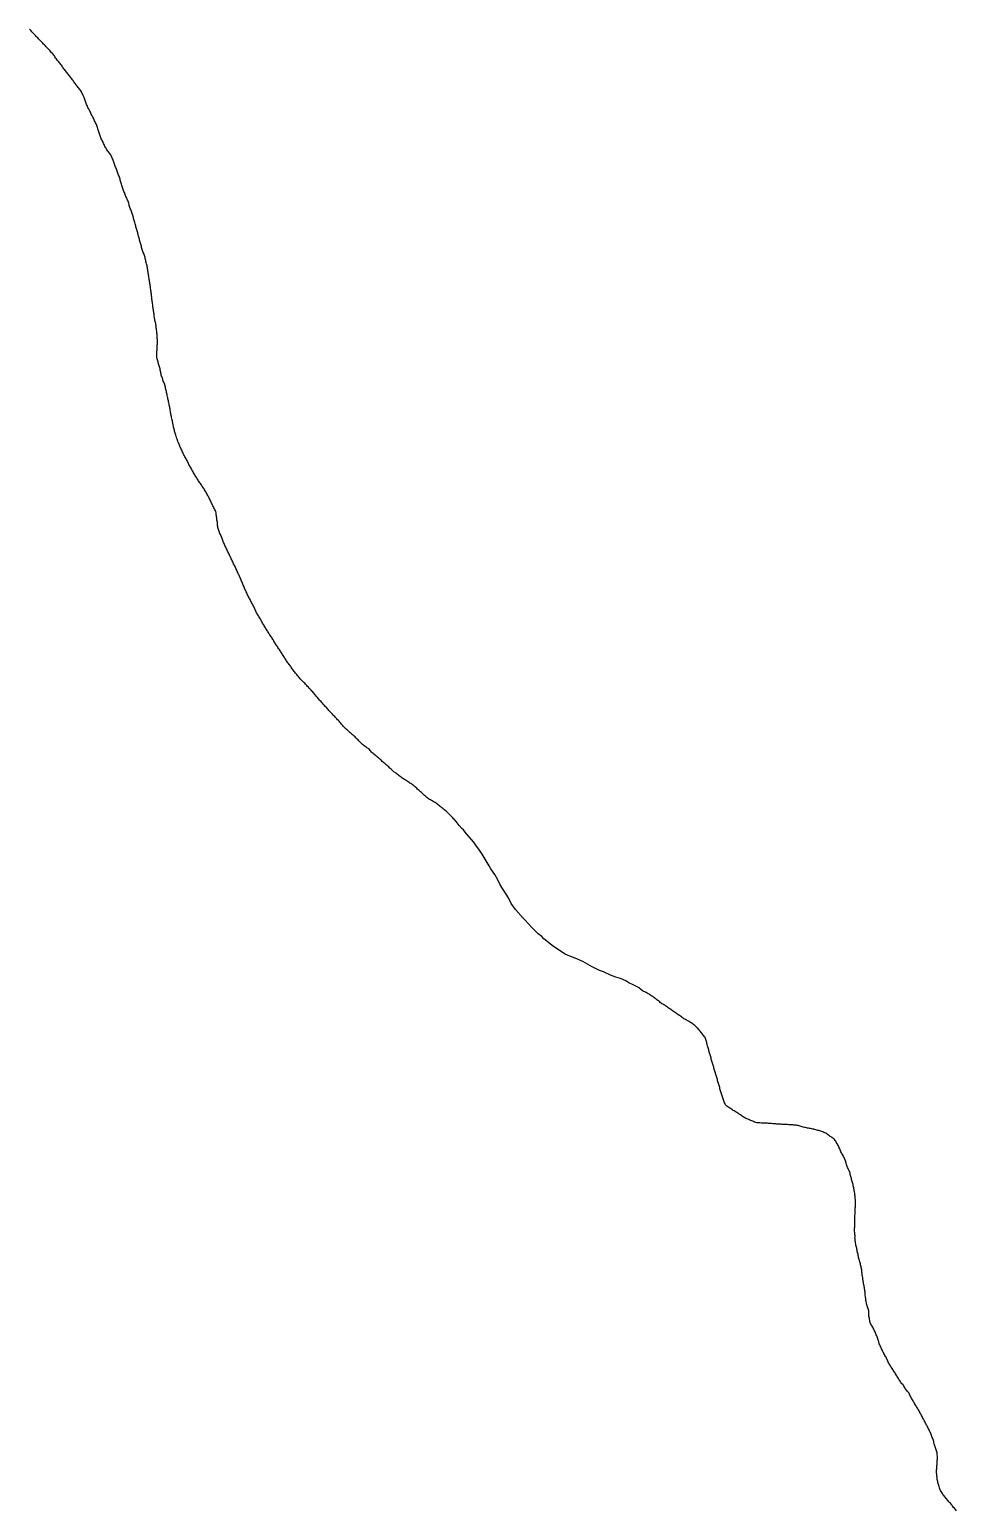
# Model space of a CAD drawing. Header units: inches. Extents: x 141448 to 685535, y 3466439 to 4099221.
# Drawn here: x 171268 to 183669, y 3841745 to 3861551 of the extents above; entities that cross this region are included whole.
import ezdxf

# ---------------------------------------------------------------- set-up
doc = ezdxf.new("R2010")
doc.units = ezdxf.units.IN
doc.header["$MEASUREMENT"] = 0
doc.layers.add('az_county', color=7, linetype='Continuous')

msp = doc.modelspace()

# ---------------------------------------------------------------- linework, layer by layer
at = {"layer": 'az_county'}
msp.add_lwpolyline([(183668.65625, 3841740), (183659.46875, 3841750.75), (183650.265625, 3841761.75), (183641.0625, 3841772.75), (183631.859375, 3841783.75), (183622.765625, 3841794.75), (183613.859375, 3841805.75), (183605.46875, 3841817.25), (183596.96875, 3841828.75), (183587.96875, 3841839.75), (183578.359375, 3841850.25), (183569.265625, 3841861.25), (183560.65625, 3841872.75), (183551.765625, 3841883.75), (183541.46875, 3841893.75), (183532.15625, 3841904.5), (183523.65625, 3841916), (183515.0625, 3841927.25), (183506.15625, 3841938.5), (183497.265625, 3841949.75), (183488.859375, 3841961.25), (183480.65625, 3841972.75), (183472.5625, 3841984.75), (183464.859375, 3841996.75), (183457.5625, 3842008.75), (183451.0625, 3842021.5), (183445.859375, 3842034.75), (183441.46875, 3842048.5), (183437.0625, 3842062.25), (183432.96875, 3842075.75), (183429.0625, 3842089.5), (183425.46875, 3842103.25), (183421.96875, 3842117.25), (183418.65625, 3842131), (183415.65625, 3842144.75), (183413.0625, 3842158.75), (183411.0625, 3842173), (183409.46875, 3842187.25), (183407.96875, 3842201.25), (183406.265625, 3842215.75), (183404.765625, 3842229.75), (183403.65625, 3842244), (183403.265625, 3842258.25), (183403.5625, 3842272.5), (183404.359375, 3842286.75), (183405.359375, 3842301), (183406.5625, 3842315.25), (183407.5625, 3842329.25), (183408.359375, 3842343.75), (183409.359375, 3842357.75), (183410.265625, 3842372.25), (183411.15625, 3842386.25), (183411.96875, 3842400.5), (183413.0625, 3842414.75), (183413.96875, 3842429), (183414.5625, 3842443.25), (183414.765625, 3842457.5), (183414.359375, 3842471.75), (183413.46875, 3842486.25), (183411.859375, 3842500.25), (183409.46875, 3842514.25), (183406.5625, 3842528.25), (183403.0625, 3842542.25), (183399.15625, 3842555.75), (183394.46875, 3842569.25), (183388.65625, 3842582.25), (183383.265625, 3842595.75), (183379.0625, 3842609.25), (183375.46875, 3842623), (183372.15625, 3842636.75), (183368.46875, 3842650.75), (183364.765625, 3842664.5), (183361.0625, 3842678.25), (183356.859375, 3842691.75), (183351.96875, 3842705.25), (183346.65625, 3842718.25), (183340.96875, 3842731.5), (183335.359375, 3842744.75), (183329.96875, 3842757.75), (183324.859375, 3842771.25), (183319.96875, 3842784.75), (183314.859375, 3842797.75), (183309.359375, 3842811), (183303.0625, 3842823.75), (183296.65625, 3842836.75), (183289.96875, 3842849.25), (183283.15625, 3842861.75), (183276.359375, 3842874.25), (183269.46875, 3842886.75), (183262.765625, 3842899.25), (183256.15625, 3842912), (183249.5625, 3842924.75), (183242.96875, 3842937.25), (183236.359375, 3842950), (183229.859375, 3842962.75), (183223.265625, 3842975.25), (183216.5625, 3842987.75), (183209.96875, 3843000.5), (183203.359375, 3843013.25), (183196.859375, 3843025.75), (183190.359375, 3843038.5), (183183.5625, 3843051), (183176.46875, 3843063.5), (183169.0625, 3843075.75), (183161.65625, 3843087.75), (183154.265625, 3843100.25), (183146.765625, 3843112.25), (183139.265625, 3843124.25), (183131.765625, 3843136.5), (183124.359375, 3843148.75), (183117.0625, 3843160.75), (183110.0625, 3843173.25), (183103.359375, 3843185.75), (183096.5625, 3843198.25), (183089.46875, 3843210.75), (183081.96875, 3843223), (183074.265625, 3843235), (183066.5625, 3843247), (183059.15625, 3843259.25), (183052.359375, 3843271.75), (183046.359375, 3843284.75), (183040.65625, 3843297.75), (183034.96875, 3843310.75), (183023.96875, 3843324.25), (183014.859375, 3843335.25), (183005.859375, 3843346.25), (182997.15625, 3843357.5), (182988.765625, 3843369.25), (182981.265625, 3843381.25), (182974.359375, 3843393.75), (182967.15625, 3843406.25), (182959.0625, 3843417.75), (182949.859375, 3843428.75), (182940.15625, 3843439.25), (182930.765625, 3843449.75), (182922.265625, 3843461.25), (182914.359375, 3843473.25), (182906.765625, 3843485.25), (182899.359375, 3843497.5), (182892.15625, 3843509.75), (182884.765625, 3843522), (182877.46875, 3843534.25), (182870.265625, 3843546.75), (182862.859375, 3843558.75), (182855.265625, 3843570.75), (182847.5625, 3843582.75), (182839.765625, 3843594.75), (182831.859375, 3843606.75), (182824.15625, 3843618.75), (182816.359375, 3843630.75), (182808.5625, 3843642.5), (182800.765625, 3843654.5), (182793.15625, 3843666.5), (182785.65625, 3843678.75), (182778.15625, 3843690.75), (182770.859375, 3843703.25), (182763.765625, 3843715.5), (182756.96875, 3843728), (182750.765625, 3843740.75), (182745.0625, 3843753.75), (182739.359375, 3843767), (182733.359375, 3843779.75), (182726.859375, 3843792.75), (182720.15625, 3843805.25), (182713.265625, 3843817.75), (182706.15625, 3843830.25), (182699.15625, 3843842.5), (182692.359375, 3843855), (182685.96875, 3843867.75), (182679.96875, 3843880.75), (182674.0625, 3843893.75), (182668.265625, 3843906.75), (182662.359375, 3843919.75), (182656.265625, 3843932.5), (182649.5625, 3843945.25), (182642.859375, 3843957.75), (182637.15625, 3843970.75), (182632.5625, 3843984.25), (182628.65625, 3843998), (182625.859375, 3844012.25), (182623.359375, 3844026.25), (182618.96875, 3844039.75), (182613.359375, 3844052.75), (182607.65625, 3844065.75), (182601.96875, 3844079), (182596.265625, 3844092), (182590.5625, 3844105.25), (182585.15625, 3844118.25), (182579.96875, 3844131.75), (182574.65625, 3844144.75), (182569.0625, 3844158), (182562.96875, 3844170.75), (182556.0625, 3844183.25), (182548.765625, 3844195.5), (182541.359375, 3844207.75), (182534.265625, 3844220.25), (182527.15625, 3844232.75), (182520.765625, 3844245.25), (182515.859375, 3844258.75), (182512.359375, 3844272.5), (182509.46875, 3844286.25), (182506.96875, 3844300.5), (182503.765625, 3844314.5), (182499.96875, 3844328.25), (182498.859375, 3844342.25), (182499.15625, 3844356.75), (182498.96875, 3844370.75), (182498.265625, 3844385.25), (182497.359375, 3844399.5), (182495.859375, 3844413.75), (182492.96875, 3844427.5), (182488.359375, 3844441), (182483.359375, 3844454.25), (182478.359375, 3844467.75), (182473.46875, 3844481.25), (182469.65625, 3844495), (182466.46875, 3844508.75), (182463.65625, 3844522.75), (182461.0625, 3844536.75), (182458.65625, 3844550.75), (182456.5625, 3844565), (182454.765625, 3844579.25), (182453.0625, 3844593.25), (182451.5625, 3844607.75), (182450.15625, 3844621.75), (182448.859375, 3844636), (182447.859375, 3844650.25), (182446.359375, 3844664.5), (182444.46875, 3844678.75), (182442.46875, 3844693), (182440.359375, 3844707), (182438.0625, 3844721), (182435.5625, 3844735), (182432.859375, 3844749), (182430.0625, 3844763), (182427.0625, 3844777), (182423.765625, 3844791), (182421.359375, 3844805), (182419.859375, 3844819), (182418.65625, 3844833.5), (182417.359375, 3844847.5), (182415.46875, 3844861.5), (182412.265625, 3844875.5), (182409.96875, 3844889.5), (182408.15625, 3844903.75), (182406.46875, 3844918), (182404.765625, 3844932), (182402.96875, 3844946.25), (182401.15625, 3844960.5), (182399.0625, 3844974.5), (182396.5625, 3844988.5), (182393.859375, 3845002.5), (182390.859375, 3845016.5), (182387.65625, 3845030.5), (182384.0625, 3845044.25), (182379.765625, 3845057.75), (182375.15625, 3845071.5), (182370.96875, 3845085), (182366.96875, 3845098.5), (182363.265625, 3845112.5), (182359.859375, 3845126.5), (182357.265625, 3845140.5), (182355.359375, 3845154.5), (182353.765625, 3845168.75), (182350.765625, 3845182.5), (182345.65625, 3845196), (182341.859375, 3845209.5), (182339.96875, 3845223.75), (182338.15625, 3845238), (182334.765625, 3845251.75), (182330.15625, 3845265.25), (182326.5625, 3845279), (182323.96875, 3845293), (182321.65625, 3845307.25), (182319.65625, 3845321.5), (182317.765625, 3845335.5), (182315.859375, 3845349.5), (182314.15625, 3845364), (182312.765625, 3845378), (182311.859375, 3845392), (182312.15625, 3845406.5), (182312.265625, 3845420.5), (182311.859375, 3845435), (182311.15625, 3845449), (182309.5625, 3845463.5), (182307.265625, 3845477.5), (182306.265625, 3845491.75), (182306.359375, 3845506), (182306.859375, 3845520.25), (182307.46875, 3845534.5), (182308.15625, 3845548.5), (182308.265625, 3845563), (182308.15625, 3845577.25), (182308.0625, 3845591.5), (182308.265625, 3845605.75), (182308.859375, 3845620), (182309.65625, 3845634.25), (182310.46875, 3845648.5), (182310.96875, 3845662.75), (182311.359375, 3845677), (182311.765625, 3845691.25), (182312.15625, 3845705.5), (182312.46875, 3845719.75), (182312.96875, 3845734), (182313.46875, 3845748.25), (182314.0625, 3845762.5), (182315.0625, 3845776.75), (182316.15625, 3845791), (182317.359375, 3845805.25), (182318.265625, 3845819.5), (182318.765625, 3845833.5), (182318.859375, 3845848), (182318.5625, 3845862), (182318.15625, 3845876.5), (182317.5625, 3845890.5), (182316.859375, 3845905), (182315.859375, 3845919), (182314.765625, 3845933.5), (182313.359375, 3845947.5), (182311.65625, 3845961.75), (182309.65625, 3845976), (182307.46875, 3845990), (182305.0625, 3846004), (182302.765625, 3846018), (182300.15625, 3846032), (182297.359375, 3846046), (182294.46875, 3846060), (182291.5625, 3846074), (182288.46875, 3846088), (182285.15625, 3846102), (182281.65625, 3846115.75), (182278.265625, 3846129.5), (182274.65625, 3846143.5), (182270.96875, 3846157), (182267.0625, 3846170.75), (182262.859375, 3846184.5), (182258.46875, 3846198), (182254.359375, 3846211.5), (182250.46875, 3846225.5), (182247.46875, 3846239.5), (182245.265625, 3846253.5), (182242.359375, 3846267.5), (182237.359375, 3846280.75), (182230.96875, 3846293.5), (182224.46875, 3846306.25), (182218.765625, 3846319.5), (182213.65625, 3846332.75), (182208.96875, 3846346), (182204.359375, 3846359.75), (182199.859375, 3846373.25), (182195.65625, 3846387), (182191.46875, 3846400.5), (182187.0625, 3846414), (182182.15625, 3846427.5), (182177.15625, 3846440.75), (182171.65625, 3846454), (182165.359375, 3846466.75), (182158.65625, 3846479.25), (182151.5625, 3846491.5), (182144.265625, 3846504), (182137.0625, 3846516.25), (182129.96875, 3846528.5), (182123.15625, 3846541), (182117.265625, 3846554), (182112.359375, 3846567.5), (182107.359375, 3846581), (182101.859375, 3846594), (182096.15625, 3846607.25), (182090.359375, 3846620.25), (182084.265625, 3846633), (182077.265625, 3846645.5), (182069.765625, 3846657.5), (182061.96875, 3846669.5), (182053.765625, 3846681.25), (182045.65625, 3846693), (182036.96875, 3846704.25), (182026.46875, 3846714), (182014.859375, 3846722), (182003.265625, 3846730.75), (181991.96875, 3846739.5), (181980.5625, 3846748), (181969.15625, 3846756.5), (181957.65625, 3846765), (181946.15625, 3846773.5), (181934.5625, 3846781.5), (181922.46875, 3846789.25), (181909.65625, 3846795.5), (181896.65625, 3846801.5), (181883.359375, 3846806.5), (181869.65625, 3846810.5), (181856.15625, 3846815), (181842.5625, 3846819.5), (181828.96875, 3846824), (181815.265625, 3846827.75), (181801.5625, 3846831.5), (181787.765625, 3846835.25), (181773.96875, 3846839), (181760.0625, 3846842.25), (181746.265625, 3846845.5), (181732.359375, 3846848.5), (181718.359375, 3846851.25), (181704.265625, 3846853.75), (181690.15625, 3846856.25), (181676.15625, 3846858.5), (181662.0625, 3846861.25), (181648.0625, 3846864), (181634.15625, 3846867), (181620.359375, 3846870.5), (181606.65625, 3846874.75), (181593.0625, 3846879), (181579.359375, 3846883.25), (181565.765625, 3846887.5), (181551.96875, 3846891), (181538.0625, 3846894), (181524.0625, 3846896.5), (181509.859375, 3846898), (181495.65625, 3846899.25), (181481.46875, 3846900.25), (181467.15625, 3846901), (181452.859375, 3846902), (181438.65625, 3846903), (181424.359375, 3846903.75), (181410.15625, 3846904.5), (181395.96875, 3846905.5), (181381.65625, 3846906), (181367.46875, 3846907), (181353.15625, 3846907.75), (181338.96875, 3846908.5), (181324.765625, 3846909.25), (181310.46875, 3846910), (181296.265625, 3846911), (181282.0625, 3846912), (181267.859375, 3846913), (181253.5625, 3846914), (181239.359375, 3846915), (181225.15625, 3846916), (181210.859375, 3846917), (181196.65625, 3846918), (181182.46875, 3846919), (181168.265625, 3846920.25), (181153.96875, 3846921), (181139.765625, 3846922), (181125.5625, 3846923), (181111.359375, 3846923.75), (181097.0625, 3846924), (181082.765625, 3846924), (181068.5625, 3846924), (181054.359375, 3846925.25), (181040.15625, 3846927), (181025.96875, 3846928.5), (181011.765625, 3846929), (180997.46875, 3846930.25), (180983.359375, 3846932.5), (180970.0625, 3846937.5), (180957.15625, 3846943.5), (180944.265625, 3846949.5), (180931.15625, 3846955.25), (180917.96875, 3846960.75), (180904.859375, 3846966.5), (180891.5625, 3846971.5), (180878.15625, 3846977), (180864.96875, 3846982.25), (180852.046875, 3846988), (180839.546875, 3846995), (180827.25, 3847002), (180815.25, 3847009.75), (180803.34375, 3847017.5), (180791.453125, 3847025.5), (180779.640625, 3847033.5), (180767.84375, 3847041.5), (180755.953125, 3847049.5), (180743.953125, 3847057), (180731.84375, 3847065), (180719.84375, 3847072.5), (180707.75, 3847080), (180695.75, 3847087.75), (180683.75, 3847095.5), (180671.84375, 3847103.25), (180659.84375, 3847111), (180647.953125, 3847119), (180636.140625, 3847127), (180624.34375, 3847135), (180611.84375, 3847142.5), (180598.75, 3847149.75), (180587.34375, 3847158.25), (180579.640625, 3847169.5), (180573.640625, 3847182), (180567.84375, 3847195), (180562.453125, 3847208), (180557.34375, 3847221.25), (180552.34375, 3847234.5), (180547.640625, 3847248.25), (180543.046875, 3847262), (180538.640625, 3847275.5), (180534.25, 3847289.5), (180529.84375, 3847303), (180525.453125, 3847317), (180521.046875, 3847330.5), (180516.640625, 3847344), (180512.546875, 3847357.75), (180508.75, 3847371.5), (180505.046875, 3847385.25), (180501.546875, 3847399), (180497.953125, 3847413), (180494.34375, 3847426.75), (180490.453125, 3847440.5), (180486.453125, 3847454), (180482.453125, 3847468), (180478.34375, 3847481.5), (180474.25, 3847495), (180470.140625, 3847509), (180466.046875, 3847522.5), (180461.953125, 3847536), (180457.84375, 3847549.75), (180453.640625, 3847563.5), (180449.546875, 3847577), (180445.34375, 3847590.75), (180441.25, 3847604.5), (180437.140625, 3847618), (180433.046875, 3847631.75), (180428.953125, 3847645.5), (180424.84375, 3847659), (180420.84375, 3847672.75), (180416.84375, 3847686.5), (180412.84375, 3847700), (180408.84375, 3847713.75), (180404.84375, 3847727.5), (180400.953125, 3847741), (180396.953125, 3847755), (180393.046875, 3847768.5), (180389.140625, 3847782.25), (180385.34375, 3847796), (180381.453125, 3847809.75), (180377.546875, 3847823.5), (180373.75, 3847837), (180369.84375, 3847851), (180365.953125, 3847864.5), (180362.140625, 3847878.5), (180358.25, 3847892), (180354.453125, 3847906), (180350.546875, 3847919.5), (180346.75, 3847933.25), (180342.84375, 3847947), (180338.953125, 3847960.75), (180335.046875, 3847974.5), (180331.34375, 3847988.25), (180327.84375, 3848002), (180324.546875, 3848016), (180320.953125, 3848030), (180316.953125, 3848043.75), (180312.34375, 3848057), (180306.34375, 3848070), (180297.546875, 3848081), (180287.546875, 3848091.5), (180278.84375, 3848102.75), (180271.546875, 3848115), (180264.34375, 3848127.5), (180255.75, 3848138.75), (180245.84375, 3848149), (180236.453125, 3848159.75), (180227.953125, 3848171.25), (180219.640625, 3848183), (180210.25, 3848193.5), (180198.046875, 3848201), (180187.546875, 3848210.75), (180177.75, 3848221), (180167.453125, 3848231), (180156.546875, 3848240.25), (180145.34375, 3848249), (180133.84375, 3848257.5), (180121.84375, 3848265), (180109.546875, 3848272.5), (180097.34375, 3848279.75), (180085.046875, 3848287), (180072.75, 3848294), (180060.25, 3848301), (180047.453125, 3848307.5), (180034.25, 3848313), (180021.75, 3848319.5), (180012.046875, 3848330.25), (180000.75, 3848339), (179989.046875, 3848347), (179977.25, 3848355), (179965.34375, 3848363), (179953.546875, 3848370.75), (179941.546875, 3848378.5), (179929.640625, 3848386.5), (179917.75, 3848394.25), (179906.140625, 3848402.5), (179894.75, 3848411), (179883.25, 3848419.5), (179871.546875, 3848427.75), (179859.75, 3848435.75), (179847.84375, 3848443.5), (179835.953125, 3848451.5), (179824.140625, 3848459.5), (179812.34375, 3848467.5), (179800.84375, 3848476), (179789.546875, 3848484.75), (179778.046875, 3848493.25), (179766.25, 3848501), (179753.953125, 3848508.5), (179741.34375, 3848515.25), (179729.046875, 3848522.5), (179717.34375, 3848530.5), (179706.453125, 3848539.5), (179695.953125, 3848549.5), (179685.25, 3848558.75), (179673.546875, 3848567), (179661.640625, 3848574.75), (179650.34375, 3848583.5), (179639.140625, 3848592.25), (179627.953125, 3848601), (179616.453125, 3848609.5), (179604.75, 3848617.5), (179592.546875, 3848625), (179580.25, 3848632.25), (179568.140625, 3848640), (179556.34375, 3848648), (179544.640625, 3848656), (179516.84375, 3848671.5), (179470.34375, 3848693.5), (179443.34375, 3848716), (179431.75, 3848725), (179432.046875, 3848731.5), (179345.046875, 3848773), (179287.140625, 3848803), (179245.140625, 3848828), (179176.25, 3848858.5), (179111.34375, 3848878.75), (179042.34375, 3848903.5), (178948.84375, 3848947.5), (178893.75, 3848967.5), (178793.640625, 3849016), (178669.046875, 3849084.75), (178568.25, 3849131.25), (178494.953125, 3849157.5), (178434.546875, 3849182.5), (178277.453125, 3849289), (178150.140625, 3849390.25), (178120.546875, 3849420.5), (178071.453125, 3849458.25), (178025.25, 3849505.5), (177990.046875, 3849537.25), (177894.84375, 3849645), (177871.640625, 3849666.5), (177771.25, 3849783.5), (177711.34375, 3849863.5), (177677.546875, 3849940), (177566.046875, 3850113), (177534.46875, 3850179.5), (177493.15625, 3850249.25), (177439.859375, 3850323.75), (177417.265625, 3850366.5), (177324.15625, 3850522), (177288.46875, 3850575), (177238.46875, 3850641), (177212.859375, 3850681.5), (177113.46875, 3850793.5), (177097.0625, 3850818), (177072.859375, 3850845.5), (177052.65625, 3850865), (177015.359375, 3850906.75), (176975.359375, 3850958), (176942.859375, 3850996), (176937.65625, 3850996.5), (176929.859375, 3851006), (176920.5625, 3851016.75), (176911.15625, 3851027.5), (176901.359375, 3851038), (176891.359375, 3851048), (176881.0625, 3851058), (176870.65625, 3851067.75), (176860.15625, 3851077.5), (176849.859375, 3851087.5), (176839.46875, 3851097.25), (176829.0625, 3851107), (176818.46875, 3851116.5), (176807.65625, 3851126), (176796.765625, 3851135), (176785.5625, 3851144), (176774.265625, 3851152.5), (176762.5625, 3851161), (176750.859375, 3851169), (176739.5625, 3851177.75), (176728.46875, 3851186.75), (176717.265625, 3851195.5), (176705.859375, 3851204), (176693.96875, 3851212), (176681.765625, 3851219.5), (176669.359375, 3851226.5), (176656.859375, 3851233.5), (176644.265625, 3851240.25), (176631.765625, 3851247), (176619.265625, 3851254), (176606.5625, 3851260.75), (176594.96875, 3851269), (176584.46875, 3851278.5), (176574.15625, 3851288.5), (176563.5625, 3851298), (176552.859375, 3851307.5), (176542.15625, 3851317), (176531.5625, 3851326.5), (176520.859375, 3851336), (176510.265625, 3851345.5), (176499.5625, 3851355), (176488.96875, 3851364.5), (176478.46875, 3851374.5), (176467.96875, 3851384), (176457.46875, 3851393.75), (176446.96875, 3851403.5), (176436.359375, 3851413), (176425.765625, 3851422.5), (176415.0625, 3851432), (176404.265625, 3851441.25), (176393.0625, 3851450), (176381.359375, 3851458.25), (176369.359375, 3851466), (176357.265625, 3851473.5), (176345.265625, 3851481.25), (176333.359375, 3851489.25), (176321.65625, 3851497.5), (176309.859375, 3851505.5), (176297.859375, 3851513.25), (176285.65625, 3851520.5), (176273.15625, 3851527.5), (176260.765625, 3851534.5), (176248.96875, 3851542.5), (176237.359375, 3851551), (176225.96875, 3851559.5), (176214.5625, 3851568.25), (176203.265625, 3851577), (176192.0625, 3851585.75), (176180.765625, 3851594.5), (176169.5625, 3851603.5), (176158.359375, 3851612.25), (176147.15625, 3851621), (176136.0625, 3851630), (176125.0625, 3851639.25), (176114.359375, 3851648.5), (176103.859375, 3851658.25), (176093.65625, 3851668.25), (176083.5625, 3851678.5), (176073.359375, 3851688.5), (176063.0625, 3851698.25), (176052.15625, 3851707.5), (176040.765625, 3851716), (176029.65625, 3851725), (176018.859375, 3851734.5), (176008.265625, 3851744), (175997.765625, 3851753.5), (175987.15625, 3851763.25), (175976.65625, 3851773), (175966.0625, 3851782.5), (175955.46875, 3851792), (175944.765625, 3851801.5), (175933.96875, 3851811), (175923.0625, 3851820), (175912.0625, 3851829.25), (175901.0625, 3851838.25), (175890.0625, 3851847.5), (175875.0625, 3851860), (175864.15625, 3851869.25), (175853.359375, 3851878.5), (175842.765625, 3851888), (175832.859375, 3851898.5), (175823.859375, 3851909.5), (175814.15625, 3851920), (175803.265625, 3851929), (175792.0625, 3851938), (175780.5625, 3851946.5), (175768.96875, 3851954.75), (175757.359375, 3851963), (175745.859375, 3851971.5), (175734.46875, 3851980.25), (175723.265625, 3851989), (175712.359375, 3851998.5), (175701.96875, 3852008), (175691.859375, 3852018.25), (175681.859375, 3852028.5), (175672.0625, 3852039), (175662.359375, 3852049.25), (175652.5625, 3852059.5), (175642.5625, 3852070), (175632.46875, 3852080), (175621.96875, 3852089.5), (175611.359375, 3852099), (175600.5625, 3852108.5), (175589.859375, 3852118), (175579.265625, 3852127.5), (175568.65625, 3852137), (175558.0625, 3852146.5), (175547.359375, 3852156), (175536.765625, 3852165.5), (175526.15625, 3852175.25), (175515.5625, 3852185), (175505.0625, 3852194.5), (175494.5625, 3852204), (175484.15625, 3852214), (175474.265625, 3852224.25), (175464.859375, 3852235), (175455.46875, 3852245.75), (175446.265625, 3852256.5), (175437.0625, 3852267.5), (175427.859375, 3852278.5), (175418.5625, 3852289.5), (175409.0625, 3852300), (175399.359375, 3852310.5), (175389.65625, 3852321), (175379.859375, 3852331.5), (175369.859375, 3852341.5), (175359.96875, 3852352), (175350.0625, 3852362), (175340.0625, 3852372.5), (175330.15625, 3852382.5), (175320.265625, 3852393), (175310.359375, 3852403.25), (175300.5625, 3852413.5), (175290.859375, 3852424), (175281.359375, 3852434.5), (175271.765625, 3852445.25), (175262.265625, 3852456), (175252.765625, 3852466.5), (175243.15625, 3852477.25), (175233.65625, 3852488), (175224.0625, 3852498.5), (175214.5625, 3852509), (175204.96875, 3852519.5), (175195.359375, 3852530), (175185.65625, 3852540.5), (175176.15625, 3852551.25), (175166.765625, 3852562), (175157.359375, 3852572.75), (175147.96875, 3852583.5), (175138.5625, 3852594.25), (175129.265625, 3852605), (175119.859375, 3852616), (175110.5625, 3852626.5), (175101.265625, 3852637.5), (175091.96875, 3852648.5), (175082.859375, 3852659.5), (175073.859375, 3852670.5), (175064.765625, 3852681.5), (175055.46875, 3852692.5), (175045.859375, 3852703), (175036.15625, 3852713.5), (175026.359375, 3852723.75), (175016.5625, 3852734.25), (175006.859375, 3852744.5), (174997.265625, 3852755), (174987.65625, 3852765.75), (174978.0625, 3852776.25), (174968.359375, 3852786.75), (174958.859375, 3852797.5), (174949.0625, 3852808), (174939.15625, 3852818.25), (174928.96875, 3852828), (174918.46875, 3852838), (174907.96875, 3852847.5), (174897.765625, 3852857.5), (174887.96875, 3852868), (174878.859375, 3852878.75), (174870.15625, 3852890), (174861.46875, 3852901.5), (174852.46875, 3852912.5), (174843.0625, 3852923.25), (174833.359375, 3852933.75), (174823.65625, 3852944.5), (174814.46875, 3852955.25), (174805.859375, 3852966.5), (174797.65625, 3852978.5), (174789.65625, 3852990), (174781.765625, 3853002), (174773.96875, 3853014), (174766.0625, 3853026), (174757.859375, 3853037.5), (174749.375, 3853049), (174740.875, 3853060.5), (174732.28125, 3853072), (174723.78125, 3853083.25), (174715.375, 3853095), (174707.171875, 3853106.5), (174699.171875, 3853118.5), (174691.375, 3853130.5), (174683.78125, 3853142.5), (174676.171875, 3853154.5), (174668.578125, 3853166.5), (174660.984375, 3853178.75), (174653.375, 3853191), (174645.78125, 3853203), (174638.078125, 3853215), (174630.375, 3853227), (174622.578125, 3853239), (174614.671875, 3853251), (174606.78125, 3853262.75), (174598.78125, 3853274.5), (174590.78125, 3853286.5), (174582.875, 3853298.25), (174574.875, 3853310), (174566.984375, 3853322), (174559.171875, 3853334), (174551.375, 3853346), (174543.984375, 3853358), (174537.078125, 3853370.5), (174530.078125, 3853383), (174522.671875, 3853395.25), (174514.78125, 3853407), (174506.578125, 3853418.75), (174498.375, 3853430.5), (174490.28125, 3853442.25), (174482.484375, 3853454.25), (174474.875, 3853466.25), (174467.28125, 3853478.5), (174459.78125, 3853490.5), (174452.28125, 3853502.75), (174444.671875, 3853515), (174437.171875, 3853527), (174429.671875, 3853539), (174422.171875, 3853551.25), (174414.78125, 3853563.5), (174407.375, 3853575.75), (174400.078125, 3853588), (174393.078125, 3853600.5), (174386.078125, 3853612.75), (174379.171875, 3853625.25), (174372.28125, 3853637.75), (174365.171875, 3853650), (174358.078125, 3853662.5), (174350.984375, 3853675), (174343.78125, 3853687.25), (174336.484375, 3853699.5), (174328.671875, 3853711.5), (174320.484375, 3853723.25), (174312.671875, 3853735.25), (174305.875, 3853747.75), (174299.78125, 3853760.5), (174293.875, 3853773.5), (174288.28125, 3853787), (174282.671875, 3853800), (174276.875, 3853813), (174270.875, 3853826), (174264.578125, 3853838.75), (174258.078125, 3853851.5), (174251.375, 3853864), (174244.78125, 3853876.75), (174238.171875, 3853889.5), (174231.578125, 3853902), (174224.875, 3853914.75), (174218.171875, 3853927.5), (174211.484375, 3853940), (174204.78125, 3853952.5), (174198.171875, 3853965.25), (174191.578125, 3853978), (174185.171875, 3853990.5), (174178.78125, 3854003.5), (174172.671875, 3854016.25), (174166.671875, 3854029.25), (174160.78125, 3854042.25), (174155.078125, 3854055.25), (174149.375, 3854068.5), (174143.875, 3854081.5), (174138.28125, 3854094.75), (174132.78125, 3854108), (174127.28125, 3854121), (174121.78125, 3854134.25), (174116.171875, 3854147.5), (174110.578125, 3854160.5), (174104.875, 3854173.5), (174099.171875, 3854186.75), (174093.484375, 3854200), (174087.875, 3854213), (174082.078125, 3854226), (174076.375, 3854239), (174070.484375, 3854252), (174064.578125, 3854265), (174058.578125, 3854278), (174052.578125, 3854291), (174046.484375, 3854304), (174040.375, 3854316.75), (174034.28125, 3854329.5), (174028.171875, 3854342.5), (174022.078125, 3854355.5), (174015.984375, 3854368.5), (174009.875, 3854381.25), (174003.78125, 3854394), (173997.578125, 3854407), (173991.484375, 3854420), (173985.375, 3854433), (173979.171875, 3854445.75), (173972.984375, 3854458.5), (173966.875, 3854471.5), (173960.671875, 3854484.5), (173954.578125, 3854497.25), (173948.375, 3854510), (173942.28125, 3854523), (173936.078125, 3854536), (173929.984375, 3854549), (173923.875, 3854561.75), (173917.671875, 3854574.5), (173911.578125, 3854587.5), (173905.484375, 3854600.5), (173899.375, 3854613.25), (173893.28125, 3854626.25), (173887.171875, 3854639), (173881.078125, 3854652), (173874.984375, 3854665), (173869.28125, 3854678), (173863.875, 3854691.25), (173858.671875, 3854704.5), (173853.578125, 3854718), (173848.578125, 3854731.5), (173843.578125, 3854744.75), (173838.484375, 3854758), (173833.28125, 3854771.5), (173827.78125, 3854784.5), (173821.375, 3854797.25), (173815.078125, 3854810), (173809.578125, 3854823.25), (173804.28125, 3854836.5), (173799.375, 3854850), (173795.078125, 3854863.5), (173791.078125, 3854877.25), (173787.484375, 3854891), (173784.484375, 3854905), (173783.078125, 3854919.25), (173782.984375, 3854933.5), (173781.875, 3854948), (173779.78125, 3854962), (173777.375, 3854976), (173774.984375, 3854990), (173772.984375, 3855004.25), (173771.171875, 3855018.5), (173769.578125, 3855032.5), (173767.875, 3855046.75), (173766.171875, 3855061), (173764.375, 3855075), (173762.78125, 3855089.5), (173759.78125, 3855103.25), (173754.171875, 3855116.5), (173747.171875, 3855129), (173740.578125, 3855141.5), (173734.171875, 3855154.5), (173727.875, 3855167), (173721.484375, 3855180), (173715.171875, 3855192.75), (173708.875, 3855205.5), (173702.578125, 3855218.5), (173696.484375, 3855231.25), (173690.671875, 3855244.5), (173684.671875, 3855257.25), (173678.171875, 3855270), (173671.484375, 3855282.5), (173664.671875, 3855295), (173657.78125, 3855307.5), (173650.984375, 3855320.25), (173644.28125, 3855333), (173637.671875, 3855345.5), (173630.875, 3855358), (173623.78125, 3855370.5), (173616.484375, 3855382.75), (173608.984375, 3855395), (173601.28125, 3855407), (173593.578125, 3855419), (173585.671875, 3855430.75), (173577.671875, 3855442.5), (173569.671875, 3855454.5), (173561.578125, 3855466), (173553.578125, 3855478), (173545.578125, 3855489.75), (173537.578125, 3855501.5), (173529.671875, 3855513.5), (173521.875, 3855525.5), (173514.171875, 3855537.5), (173506.578125, 3855549.5), (173499.078125, 3855562), (173491.578125, 3855574), (173484.09375, 3855586), (173476.5, 3855598), (173469.09375, 3855610.5), (173462.1875, 3855622.75), (173455.390625, 3855635.5), (173448.796875, 3855648), (173442.09375, 3855660.5), (173435.296875, 3855673.25), (173428.1875, 3855685.5), (173420.890625, 3855698), (173413.6875, 3855710.25), (173406.6875, 3855722.75), (173400.296875, 3855735.5), (173394.6875, 3855748.5), (173388.890625, 3855761.75), (173382.390625, 3855774.25), (173375.390625, 3855786.75), (173368.1875, 3855799), (173360.890625, 3855811.25), (173353.6875, 3855823.5), (173346.796875, 3855836), (173339.890625, 3855848.75), (173333.296875, 3855861.5), (173326.890625, 3855874), (173320.796875, 3855887), (173314.59375, 3855900), (173308.5, 3855913), (173302.390625, 3855925.75), (173296.390625, 3855938.5), (173290.390625, 3855951.5), (173284.390625, 3855964.5), (173278.59375, 3855977.5), (173272.796875, 3855990.75), (173267.296875, 3856004), (173262.1875, 3856017.25), (173257.390625, 3856030.5), (173252.5, 3856044), (173247.390625, 3856057.5), (173242.296875, 3856070.75), (173237.09375, 3856084), (173232, 3856097.5), (173227.09375, 3856110.75), (173222.390625, 3856124.25), (173218.390625, 3856138), (173214.890625, 3856152), (173211.390625, 3856165.75), (173208, 3856179.5), (173204.59375, 3856193.5), (173201.1875, 3856207.5), (173197.890625, 3856221.25), (173194.796875, 3856235), (173191.796875, 3856249), (173188.890625, 3856263), (173186.09375, 3856277), (173183.390625, 3856291), (173180.59375, 3856305), (173177.6875, 3856319), (173174.796875, 3856333), (173171.5, 3856347), (173168.1875, 3856361), (173164.890625, 3856374.75), (173161.796875, 3856388.5), (173159.09375, 3856402.5), (173156.890625, 3856416.75), (173155, 3856431), (173152.796875, 3856445), (173150.1875, 3856459), (173147.5, 3856473), (173144.796875, 3856487), (173142, 3856501), (173139.1875, 3856515), (173136.390625, 3856529), (173133.5, 3856543), (173130.59375, 3856557), (173127.6875, 3856571), (173124.6875, 3856585), (173121.5, 3856599), (173118.296875, 3856613), (173115.1875, 3856626.75), (173112.09375, 3856640.75), (173109.296875, 3856654.75), (173106.5, 3856668.75), (173103.796875, 3856682.75), (173100.890625, 3856696.75), (173097.6875, 3856710.5), (173094.390625, 3856724.5), (173091, 3856738.5), (173087.890625, 3856752.5), (173085.09375, 3856766.5), (173082.1875, 3856780.5), (173079, 3856794.25), (173075, 3856808), (173069.390625, 3856821), (173062.6875, 3856833.5), (173056.796875, 3856846.5), (173052.390625, 3856860.25), (173048.796875, 3856874), (173045.1875, 3856888), (173040.890625, 3856901.5), (173034.59375, 3856914.5), (173029.5, 3856927.75), (173026.390625, 3856941.5), (173023.890625, 3856955.5), (173021.5, 3856969.75), (173019.09375, 3856984), (173016.59375, 3856998), (173013.6875, 3857012), (173010.296875, 3857025.75), (173006.5, 3857039.5), (173002.59375, 3857053.25), (172998.5, 3857067), (172994.296875, 3857080.5), (172990.09375, 3857094.25), (172985.890625, 3857108), (172981.6875, 3857121.5), (172977.6875, 3857135.25), (172973.796875, 3857149), (172970.296875, 3857163), (172968.5, 3857177), (172968.796875, 3857191.5), (172969.296875, 3857205.5), (172970, 3857220), (172970.796875, 3857234), (172971.59375, 3857248.5), (172972.5, 3857262.5), (172973.390625, 3857277), (172974.296875, 3857291), (172975, 3857305.5), (172975.59375, 3857319.5), (172976.296875, 3857334), (172976.796875, 3857348), (172977.1875, 3857362.5), (172977.390625, 3857376.75), (172977.1875, 3857391), (172976.796875, 3857405.25), (172976.1875, 3857419.5), (172975.5, 3857433.75), (172974.59375, 3857448), (172973.59375, 3857462.25), (172972.5, 3857476.5), (172971.296875, 3857490.75), (172969.890625, 3857505), (172968.09375, 3857519), (172966.1875, 3857533.25), (172964.09375, 3857547.5), (172962.09375, 3857561.5), (172960.390625, 3857575.75), (172958.890625, 3857590), (172957.1875, 3857604), (172954.6875, 3857618.25), (172951.6875, 3857632), (172948.5, 3857646), (172945.1875, 3857660), (172942.09375, 3857674), (172939.390625, 3857688), (172937.296875, 3857702), (172935.390625, 3857716), (172933.796875, 3857730.5), (172932.296875, 3857744.5), (172930.6875, 3857758.75), (172929, 3857773), (172927.09375, 3857787), (172925, 3857801), (172922.6875, 3857815.25), (172920.390625, 3857829.5), (172918.296875, 3857843.5), (172916.296875, 3857857.5), (172914.390625, 3857871.75), (172912.5, 3857886), (172910.6875, 3857900), (172908.890625, 3857914.25), (172907.09375, 3857928.5), (172905.296875, 3857942.5), (172903.5, 3857956.75), (172901.796875, 3857971), (172900, 3857985), (172898.296875, 3857999.25), (172896.5, 3858013.5), (172894.796875, 3858027.5), (172893, 3858041.75), (172891.296875, 3858056), (172889.5, 3858070.25), (172885.796875, 3858096.5), (172883.703125, 3858110.5), (172881.609375, 3858124.5), (172879.40625, 3858138.5), (172877.015625, 3858152.75), (172874.609375, 3858166.75), (172872.109375, 3858181), (172869.90625, 3858195), (172867.703125, 3858209), (172865.515625, 3858223.25), (172863.40625, 3858237.5), (172861.3125, 3858251.5), (172859.203125, 3858265.5), (172857.109375, 3858279.75), (172855.015625, 3858294), (172852.90625, 3858308), (172850.90625, 3858322), (172849.015625, 3858336), (172847.3125, 3858350.5), (172845.203125, 3858364.5), (172842.3125, 3858378.5), (172838.90625, 3858392.5), (172835.40625, 3858406.25), (172831.8125, 3858420), (172828.203125, 3858434), (172824.609375, 3858447.5), (172820.90625, 3858461.5), (172817.3125, 3858475.25), (172814.015625, 3858489), (172812.40625, 3858503.5), (172809.015625, 3858517), (172804.3125, 3858530.5), (172799.40625, 3858544), (172794.3125, 3858557.5), (172789.203125, 3858570.75), (172784.203125, 3858584), (172779.40625, 3858597.5), (172775.015625, 3858611.25), (172770.8125, 3858625), (172766.90625, 3858638.5), (172763.109375, 3858652.5), (172759.3125, 3858666), (172755.515625, 3858680), (172751.703125, 3858693.5), (172747.90625, 3858707.5), (172744.109375, 3858721.25), (172740.3125, 3858735), (172736.515625, 3858748.75), (172732.703125, 3858762.5), (172728.90625, 3858776.25), (172725.203125, 3858790), (172721.40625, 3858803.75), (172717.609375, 3858817.5), (172713.8125, 3858831.5), (172710.015625, 3858845), (172706.203125, 3858859), (172702.40625, 3858872.5), (172698.609375, 3858886.5), (172694.703125, 3858900), (172690.8125, 3858914), (172686.8125, 3858927.5), (172682.90625, 3858941.25), (172678.90625, 3858955), (172674.90625, 3858968.75), (172671.015625, 3858982.5), (172667.109375, 3858996), (172663.3125, 3859010), (172659.8125, 3859023.75), (172656.3125, 3859037.5), (172652.703125, 3859051.5), (172648.609375, 3859065), (172644.109375, 3859078.5), (172639.515625, 3859092), (172634.703125, 3859105.5), (172629.90625, 3859119), (172624.90625, 3859132.5), (172620.109375, 3859145.75), (172615.3125, 3859159.25), (172610.609375, 3859172.75), (172606.203125, 3859186.5), (172602.015625, 3859200), (172597.90625, 3859213.5), (172593.8125, 3859227.5), (172589.3125, 3859241), (172584.515625, 3859254.5), (172579.40625, 3859267.5), (172574.015625, 3859281), (172568.515625, 3859294), (172562.90625, 3859307.25), (172557.40625, 3859320.5), (172551.90625, 3859333.5), (172546.515625, 3859347), (172541.109375, 3859360), (172535.703125, 3859373.25), (172530.515625, 3859386.5), (172525.703125, 3859400), (172521.015625, 3859413.5), (172516.515625, 3859427), (172512.109375, 3859440.5), (172507.703125, 3859454), (172503.3125, 3859467.75), (172498.90625, 3859481.5), (172494.515625, 3859495), (172490.203125, 3859508.5), (172485.90625, 3859522), (172481.515625, 3859535.75), (172477.203125, 3859549.5), (172472.90625, 3859563), (172468.40625, 3859576.5), (172463.90625, 3859590), (172459.3125, 3859603.5), (172454.515625, 3859617), (172449.609375, 3859630.5), (172444.609375, 3859644), (172439.515625, 3859657), (172434.40625, 3859670.5), (172429.203125, 3859683.75), (172423.90625, 3859697), (172418.703125, 3859710.5), (172413.40625, 3859723.5), (172408.3125, 3859737), (172403.109375, 3859750.25), (172397.8125, 3859763.5), (172392.703125, 3859777), (172388.40625, 3859790.5), (172384.90625, 3859804.25), (172379.515625, 3859817.5), (172373.515625, 3859830.5), (172368.015625, 3859843.5), (172362.515625, 3859857), (172356.3125, 3859869.75), (172348.609375, 3859881.75), (172340.015625, 3859893), (172331.3125, 3859904.5), (172322.109375, 3859915.5), (172313.40625, 3859926.75), (172305.703125, 3859938.75), (172298.3125, 3859951), (172291.015625, 3859963.5), (172283.8125, 3859975.5), (172276.3125, 3859987.75), (172269.3125, 3860000.25), (172263.203125, 3860013), (172257.90625, 3860026.5), (172252.703125, 3860039.5), (172247.015625, 3860052.5), (172240.609375, 3860065.5), (172234.015625, 3860078), (172227.40625, 3860091), (172221.203125, 3860103.5), (172215.609375, 3860117), (172211.515625, 3860130.5), (172207.90625, 3860144.5), (172203.609375, 3860158), (172198.40625, 3860171.5), (172193.109375, 3860184.5), (172188.3125, 3860198), (172184.40625, 3860211.75), (172181.015625, 3860225.5), (172177.515625, 3860239.5), (172173.3125, 3860253.25), (172168.109375, 3860266.5), (172162.203125, 3860279.5), (172156.203125, 3860292.5), (172150.109375, 3860305.25), (172144.015625, 3860318), (172137.8125, 3860331), (172131.609375, 3860344), (172125.3125, 3860356.5), (172118.90625, 3860369.5), (172112.609375, 3860382.25), (172106.203125, 3860395), (172099.8125, 3860407.75), (172093.40625, 3860420.5), (172086.90625, 3860433.5), (172080.515625, 3860446), (172074.109375, 3860459), (172067.703125, 3860471.5), (172061.3125, 3860484.5), (172054.90625, 3860497.25), (172048.609375, 3860510), (172042.3125, 3860523), (172036.109375, 3860535.5), (172029.90625, 3860548.5), (172023.8125, 3860561.5), (172018.3125, 3860574.5), (172014.515625, 3860588.25), (172010.40625, 3860602), (172005.609375, 3860615.5), (172000.8125, 3860629), (171995.90625, 3860642.5), (171989.109375, 3860659.5), (171985.40625, 3860669), (171979.3125, 3860682), (171972.515625, 3860694.5), (171965.90625, 3860707), (171959.90625, 3860720), (171951.90625, 3860732), (171943.609375, 3860743.5), (171935.203125, 3860755), (171926.703125, 3860766.5), (171918.109375, 3860778), (171909.515625, 3860789.25), (171900.90625, 3860800.75), (171892.3125, 3860812), (171883.609375, 3860823.5), (171874.8125, 3860834.5), (171866.015625, 3860846), (171857.203125, 3860857), (171848.40625, 3860868.5), (171839.703125, 3860879.75), (171831.015625, 3860891), (171822.515625, 3860902.5), (171814.40625, 3860914.25), (171806.40625, 3860926), (171798.40625, 3860938), (171789.90625, 3860949.25), (171781.109375, 3860960.5), (171772.203125, 3860971.75), (171763.203125, 3860982.75), (171754.203125, 3860994), (171745.109375, 3861005), (171736.109375, 3861016), (171727.203125, 3861027), (171718.40625, 3861038.5), (171709.8125, 3861049.75), (171701.8125, 3861061.5), (171693.8125, 3861073.5), (171685.703125, 3861085.25), (171677.015625, 3861096.5), (171667.609375, 3861107.25), (171657.90625, 3861118), (171648.421875, 3861128.5), (171639.421875, 3861139.5), (171631.125, 3861151.25), (171623.21875, 3861163), (171615.421875, 3861175), (171607.421875, 3861187), (171599.03125, 3861198.5), (171590.125, 3861209.5), (171581.03125, 3861220.5), (171571.828125, 3861231.5), (171562.421875, 3861242.25), (171552.921875, 3861253), (171541.71875, 3861265.25), (171533.828125, 3861274), (171524.03125, 3861284.5), (171514.125, 3861294.75), (171504.125, 3861305), (171494.125, 3861315.25), (171484.328125, 3861325.5), (171474.71875, 3861336.25), (171465.21875, 3861347), (171455.625, 3861357.5), (171445.921875, 3861368), (171435.921875, 3861378), (171425.921875, 3861388.5), (171415.921875, 3861398.5), (171405.921875, 3861408.5), (171396.03125, 3861419), (171386.21875, 3861429.25), (171376.328125, 3861439.5), (171366.53125, 3861450), (171356.71875, 3861460.5), (171346.921875, 3861470.75), (171337.03125, 3861481), (171327.21875, 3861491.5), (171317.421875, 3861501.75), (171307.53125, 3861512), (171297.625, 3861522.5), (171287.71875, 3861532.75), (171277.71875, 3861543), (171267.625, 3861553)], dxfattribs=at)

doc.saveas('drawing.dxf')
